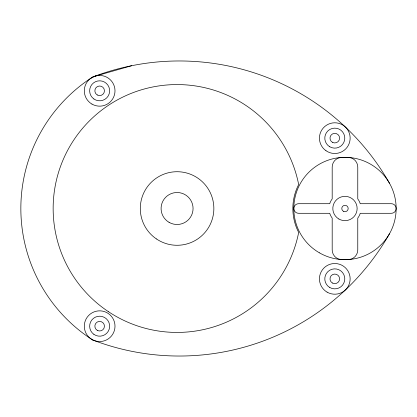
<?xml version="1.0" encoding="UTF-8"?>
<svg xmlns="http://www.w3.org/2000/svg" width="417" height="417" viewBox="0 0 417 417"><rect width="100%" height="100%" fill="white"/><g stroke="black" fill="none" stroke-linecap="round" stroke-linejoin="round"><path stroke-width="0.63" d="M91.214 77.984L94.247 76.441L131.543 65.74M389.462 183.209A241.719 241.719 0 0 0 92.663 77.041A156.229 156.229 0 0 0 92.663 339.959L92.762 339.996M389.462 233.791A241.719 241.719 0 0 1 92.663 339.959M341.294 157.464L341.043 157.48A9.596 9.596 0 0 0 332.187 167.045L332.187 198.904A15.992 15.992 0 0 0 329.727 203.704L298.608 203.704A4.795 4.795 0 0 0 293.808 208.5A4.795 4.795 0 0 0 298.608 213.296L329.727 213.296A15.992 15.992 0 0 0 332.187 218.096L332.187 249.955A9.596 9.596 0 0 0 341.043 259.52L348.914 259.52A9.596 9.596 0 0 0 357.77 249.955L357.77 218.096A15.992 15.992 0 0 0 360.236 213.296L391.354 213.296A4.795 4.795 0 0 0 396.15 208.5A4.795 4.795 0 0 0 391.354 203.704L360.236 203.704A15.992 15.992 0 0 0 357.77 198.904L357.77 167.045A9.596 9.596 0 0 0 348.914 157.48L341.294 157.464M338.901 219.024A12.15 12.15 0 0 0 357.134 208.5A12.15 12.15 0 0 0 338.901 197.976A12.15 12.15 0 0 0 338.901 219.024M319.396 252.817A51.171 51.171 0 0 0 396.15 208.5A51.171 51.171 0 0 0 319.396 164.183A51.171 51.171 0 0 0 319.396 252.817M343.379 211.268A3.2 3.2 0 0 0 348.179 208.5A3.2 3.2 0 0 0 343.379 205.732A3.2 3.2 0 0 0 343.379 211.268M91.975 104.104A15.351 15.351 0 0 0 115.003 90.807A15.351 15.351 0 0 0 91.975 77.515A15.351 15.351 0 0 0 91.975 104.104M93.898 98.98A9.992 9.992 0 0 0 109.603 91.709A9.992 9.992 0 0 0 95.451 81.737A9.992 9.992 0 0 0 93.898 98.98M97.255 94.961A4.795 4.795 0 0 0 104.448 90.807A4.795 4.795 0 0 0 97.255 86.653A4.795 4.795 0 0 0 97.255 94.961M91.975 339.485A15.351 15.351 0 0 0 115.003 326.193A15.351 15.351 0 0 0 91.975 312.896A15.351 15.351 0 0 0 91.975 339.485M93.898 334.361A9.992 9.992 0 0 0 109.603 327.09A9.992 9.992 0 0 0 95.451 317.123A9.992 9.992 0 0 0 93.898 334.361M97.255 330.347A4.795 4.795 0 0 0 104.448 326.193A4.795 4.795 0 0 0 97.255 322.039A4.795 4.795 0 0 0 97.255 330.347M325.953 150.693A15.351 15.351 0 0 0 350.082 139.518A15.351 15.351 0 0 0 328.346 124.209A15.351 15.351 0 0 0 325.953 150.693M329.8 146.794A9.992 9.992 0 0 0 344.791 138.142A9.992 9.992 0 0 0 329.8 129.484A9.992 9.992 0 0 0 329.8 146.794M332.396 142.296A4.795 4.795 0 0 0 339.594 138.142A4.795 4.795 0 0 0 332.396 133.987A4.795 4.795 0 0 0 332.396 142.296M327.121 292.155A15.351 15.351 0 0 0 350.144 278.858A15.351 15.351 0 0 0 327.121 265.566A15.351 15.351 0 0 0 327.121 292.155M329.8 287.516A9.992 9.992 0 0 0 344.791 278.858A9.992 9.992 0 0 0 329.8 270.206A9.992 9.992 0 0 0 329.8 287.516M332.396 283.013A4.795 4.795 0 0 0 339.594 278.858A4.795 4.795 0 0 0 332.396 274.704A4.795 4.795 0 0 0 332.396 283.013M169.083 222.35A15.992 15.992 0 0 0 193.066 208.5A15.992 15.992 0 0 0 169.083 194.65A15.992 15.992 0 0 0 169.083 222.35M108.295 311.588A123.927 123.927 0 0 0 298.671 232.436A52.13 52.13 0 0 1 298.671 184.564A123.927 123.927 0 0 0 108.295 105.412A123.927 123.927 0 0 0 108.295 311.588M156.411 238.925A36.779 36.779 0 0 0 213.759 211.184A36.779 36.779 0 0 0 161.061 175.39A36.779 36.779 0 0 0 156.411 238.925"/></g></svg>
